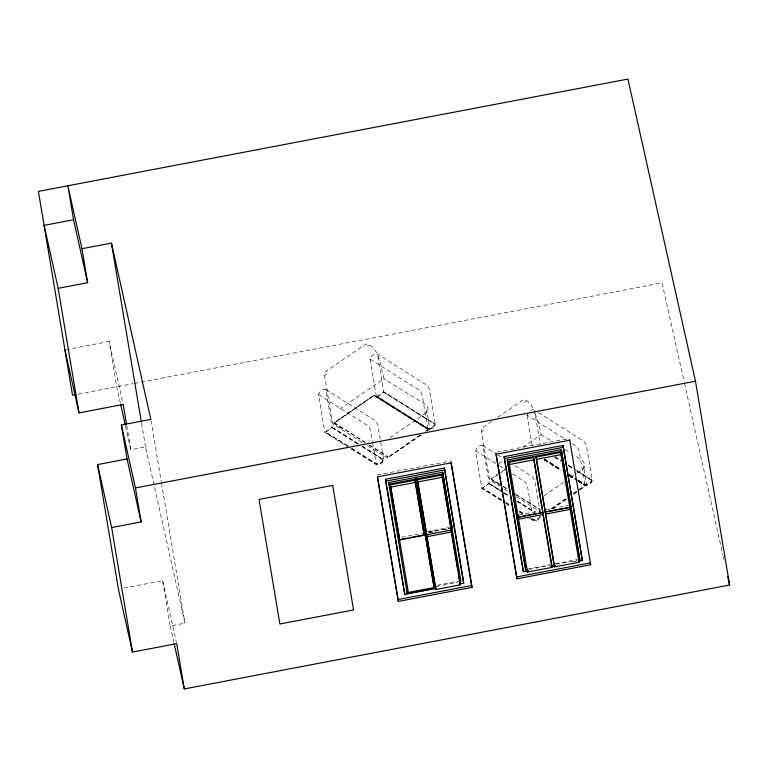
<?xml version="1.0" encoding="UTF-8"?>
<svg xmlns="http://www.w3.org/2000/svg" width="768" height="768" viewBox="0 0 768 768"><rect width="100%" height="100%" fill="white"/><g stroke="black" fill="none" stroke-linecap="round" stroke-linejoin="round"><path stroke-width="0.58" stroke-dasharray="3.84 2.88" d="M351.658 448.618L376.627 464.323L380.208 463.584L382.109 462.278L383.002 459.418L362.026 446.227M383.05 460.627L383.002 459.418M434.65 425.174L431.731 427.661L428.15 428.4L377.213 396.355L428.227 428.87C430.982 428.928 435.082 427.315 434.592 423.965L383.664 391.93M578.227 480.509L585.226 484.906L589.853 483.581L591.638 481.21L591.59 480L576.614 470.582M591.638 481.21L591.59 480M426.144 409.757L426.912 411.379L426.24 412.733M583.142 465.792L583.91 467.414L583.229 468.768M351.581 448.147L376.55 463.853L381.178 462.518L382.973 460.157M539.962 516.192L539.107 518.314L536.006 520.051L533.626 520.358L530.63 518.477M539.712 517.507L540.048 516.662M578.15 480.038L585.139 484.435L589.776 483.11L591.562 480.739M427.133 431.059L429.082 429.725L429.706 428.035L426.912 411.379M580.243 489.763L586.579 485.088L583.91 467.414M531.542 518.63L533.539 519.888L539.107 518.314M325.008 375.475L326.659 374.016M367.267 346.099L369.235 345.091M339.619 409.152L383.981 378.672C380.87 368.006 379.632 346.378 365.981 343.968L325.162 372.019L324.259 373.632L332.602 423.85L363.379 443.213M365.261 442.742L334.176 422.774L374.15 395.309L428.16 429.283L426.288 431.088M334.253 423.245L374.15 395.309M324.816 432.336L332.189 427.277L325.872 389.53A6.25 3.878 -57.8 0 0 318.499 394.598L324.816 432.336L349.056 447.59M376.416 396.883L383.789 391.824L435.302 424.224A6.25 4.032 -9.5 0 1 427.93 429.293L376.416 396.883L370.099 359.146A6.25 3.878 -57.8 0 1 377.472 354.077L426.326 384.883A4.992 2.237 55.5 0 1 429.418 389.482L435.302 424.224M347.664 446.102L325.69 432.278L332.064 427.382L358.032 443.712M377.29 396.835L383.741 392.4L377.472 354.077M390.019 437.635L426.96 412.262C429.178 409.795 427.546 405.677 424.963 404.093L383.846 378.768M420.442 435.11L388.262 457.219L420.355 434.64M425.232 431.29L428.16 429.283M421.306 435.062L387.456 457.997L367.392 445.738M491.875 421.373L482.16 428.054L481.248 430.003L489.6 479.885L499.286 485.981M497.712 417.37L522.979 400.003C528.451 399.283 532.166 406.186 533.818 410.525M481.997 431.51L483.648 430.051M524.266 402.134L526.224 401.126M498.845 463.651L503.491 460.464M522.931 447.11L541.248 434.525L538.397 422.765L534.653 412.512M504.989 469.296L490.406 479.309L500.582 485.712M499.248 484.31L491.251 479.28L498.077 474.586M499.046 473.923L504.902 469.901M481.814 488.371L489.178 483.312L482.87 445.565A6.25 3.878 -57.8 0 0 475.498 450.634L481.814 488.371L502.013 501.082M501.667 500.256L482.688 488.314L489.053 483.418L503.04 492.211M544.099 495.677L563.789 482.131M570.346 477.648L576.432 473.443M577.152 472.973L583.949 468.298L584.976 464.909L582.989 460.934L574.022 455.136M551.03 508.762L566.63 498.048M573.456 493.354L577.354 490.675M578.333 490.003L585.158 485.318L578.15 480.912M552.086 508.56L566.707 498.518M573.533 493.824L585.158 485.318M552.058 509.136L566.63 499.114M573.437 494.438L579.274 490.435M540.845 434.803L552.173 441.389M66.096 349.69L109.142 341.491L122.957 403.277M78.326 394.099L133.21 383.635M134.39 383.414L662.035 282.874L684.211 382.032M125.587 426.413L130.8 449.731L145.536 446.928L184.944 623.184L170.208 625.997L162.624 580.704L124.234 588.019M377.098 475.018L450.787 460.973M496.906 452.179L569.434 438.365M427.123 531.677L449.443 527.424M401.53 537.274L422.582 533.261M428.554 532.128L449.606 528.115M519.005 514.886L540.058 510.883M546.019 509.741L568.243 505.507M428.506 532.387L449.558 528.374M429.84 532.858L434.544 531.955M445.114 529.949L447.466 529.498M437.347 585.226L459.571 580.992M436.282 586.397L457.536 582.365M527.626 569.011L550.224 564.691M555.37 563.731L577.334 559.546M529.334 569.395L550.387 565.382M556.349 564.25L577.402 560.237M572.909 562.061L576.442 561.398M538.474 412.637L583.315 440.918A4.992 2.237 55.5 0 1 586.416 445.517L592.301 480.269A6.25 4.032 -9.5 0 1 584.928 485.328L577.853 480.883M527.693 413.885A6.25 3.878 -57.8 0 0 527.098 415.181L566.179 439.766M572.198 443.549L575.942 445.978A4.992 2.237 55.5 0 1 579.043 450.576L584.928 485.328M565.085 449.51L570.048 452.63M554.918 456.749L560.986 460.57M568.051 465.014L573.101 468.192M577.142 470.736L592.301 480.269M554.64 456.758L560.63 460.531M568.618 465.552L575.616 469.949M554.717 457.229L560.707 461.002M568.704 466.022L572.698 468.538M576.691 471.053L591.667 480.48M544.195 458.678L561.168 469.354M569.165 474.384L574.157 477.523M544.272 459.149L561.254 469.834M569.242 474.854L577.229 479.885M544.454 459.571L561.715 470.429M568.819 474.902L576.941 480.01M577.958 480.653L586.07 485.76M544.147 459.523L561.149 470.218M569.155 475.248L577.152 480.278M544.522 459.907L561.696 470.717M569.77 475.795L576.845 480.25M544.224 459.994L561.226 470.688M569.232 475.718L577.229 480.758M578.237 481.382L585.235 485.789M370.099 359.146L418.954 389.942A4.992 2.237 55.5 0 1 422.054 394.541L427.93 429.293M482.87 445.565L496.896 454.387M497.904 455.021L502.915 458.179M514.944 465.744L531.715 476.371A4.992 2.237 55.5 0 1 534.816 480.97L540.115 512.208M383.741 392.4L434.592 423.965M475.498 450.634L498.547 465.13M499.546 465.763L504.566 468.912M512.582 473.962L524.352 481.43A4.992 2.237 55.5 0 1 527.443 486.029L531.955 512.602M429.082 429.725L374.237 395.222L333.418 423.274L343.584 429.677M374.227 395.779L428.237 429.754M499.171 483.84L491.251 479.28M503.174 486.355L508.176 489.504M515.174 493.91L540.182 509.635M503.251 486.826L508.253 489.974M516.25 495.005L540.259 510.106M504.307 489.139L508.32 491.664M516.355 496.723L540.451 511.882M489.178 483.312L503.328 492.202M504.336 492.845L508.378 495.379M517.469 501.101L534.634 511.901M504.038 492.835L509.03 495.984M517.018 501.005L534.998 512.314M489.139 483.888L503.117 492.682M504.115 493.306L509.107 496.454M517.104 501.475L535.075 512.784M501.581 499.786L482.688 488.314M505.574 502.301L510.576 505.44M519.562 511.094L525.552 514.858M325.872 389.53L374.726 420.336A4.992 2.237 55.5 0 1 377.827 424.934L383.702 459.677A6.25 4.032 -9.5 0 1 376.33 464.746L350.064 448.224M505.661 502.771L510.653 505.91M519.638 511.565L524.63 514.704M506.054 503.626L511.104 506.803M519.187 511.882L523.229 514.426M529.286 518.237L533.328 520.781A6.25 4.032 -9.5 0 0 540.662 516.662M318.499 394.598L367.354 425.395A4.992 2.237 55.5 0 1 370.454 429.994L372.422 441.379M334.176 422.774L365.184 442.272M369.178 444.787L388.186 456.749M369.264 445.267L388.262 457.219M332.189 427.277L358.445 443.798M362.486 446.333L383.702 459.677M332.141 427.853L358.109 444.182M362.102 446.698L383.078 459.888M347.587 445.632L325.69 432.278M684.47 383.203L722.822 554.698M723.082 555.869L723.859 559.373M162.624 580.704L176.438 642.49M120.374 403.104L116.726 386.784L109.142 341.491M170.208 625.997L173.856 642.317M534.461 410.112L540.192 444.317M527.098 415.181L532.224 445.843M532.934 518.448L533.328 520.781M372.614 442.55L376.33 464.746M151.037 420.547L161.29 481.814M161.482 482.986L184.944 623.184M141.59 423.36L145.536 446.928M126.72 425.347L130.8 449.731M530.467 410.755A6.25 3.878 -57.8 0 1 533.597 409.824"/><path stroke-width="1.15" d="M58.157 288.307L87.638 282.691L73.565 219.744L44.083 225.36L58.157 288.307L78.998 412.867L123.216 404.438L126.518 424.186M73.565 219.744L67.872 185.77L81.955 248.726L111.427 243.11L150.835 419.376L121.363 424.992L127.046 458.957L141.12 521.914L111.648 527.53L97.574 464.573L127.046 458.957M75.994 394.541L72.509 395.203L38.4 191.386L627.936 79.056L695.491 381.216L729.6 585.034L184.282 688.944L174.115 643.478M121.363 424.992L135.437 487.939L695.491 381.216M569.846 440.218L496.147 454.253L516.998 578.813L590.688 564.768L569.626 439.536M435.984 588.403L404.774 594.355L385.411 479.27L444.365 468.038L463.728 583.123L459.101 583.997M528.038 570.864L523.421 571.747L522.998 569.894L504.058 456.662L563.011 445.43L582.374 560.515L578.899 561.168M385.411 479.27L385.824 481.123L444.778 469.891M504.058 456.662L504.47 458.515L563.424 447.283M415.622 477.389L434.304 588.48L407.28 593.626L388.598 482.544L442.637 472.243L452.16 528.605L451.795 526.973M528.269 570.576L525.926 571.018L525.562 569.386L507.245 459.936L561.283 449.635L579.965 560.726L561.283 449.635M443.002 473.875L388.963 484.166L388.598 482.544M507.245 459.936L507.6 461.558L561.648 451.267M390.346 484.877L414.912 480.202L415.411 482.419L424.253 535.258L399.686 539.933L390.346 484.877L399.686 539.933M417.37 479.731L441.936 475.046L442.426 477.264L451.267 530.112L426.71 534.787L417.37 479.731L426.71 534.787M552.048 567.379L542.717 512.323L552.048 567.379L527.491 572.054L508.992 462.269L533.558 457.594L542.89 512.65L518.333 517.325M536.006 457.123L560.573 452.438L561.072 454.656L536.506 459.341L536.006 457.123L554.506 566.909L579.072 562.224L560.573 452.438M390.845 487.094L415.411 482.419M417.869 481.949L442.426 477.264M534.048 459.811L509.482 464.486L508.992 462.269M401.856 539.165L407.712 538.042M410.054 537.6L425.299 534.691M518.15 516.998L520.493 516.557M522.826 516.106L536.861 513.437M539.203 512.986L541.546 512.544M546.336 511.632L556.867 509.626M559.21 509.174L569.731 507.168M569.914 507.504L545.347 512.179L536.506 459.341M426.374 533.789L427.027 536.678L451.584 531.994L460.426 584.832L435.869 589.517L426.163 532.829M543.206 514.541L518.64 519.216L517.834 515.117M545.664 514.07L570.23 509.386L569.414 505.286M436.282 586.397L433.939 586.848L425.136 534.24M434.141 587.539L408.346 592.454L399.504 539.606M550.589 566.323L555.293 565.421M552.317 566.237L554.63 565.795M397.939 599.568L471.629 585.523L472.042 587.376L398.352 601.421L377.491 477.36M495.936 453.581L516.586 576.96L590.275 562.915L590.688 564.768M97.574 464.573L118.416 589.133L132.49 652.08L176.707 643.651L184.282 688.944M727.776 576.874L729.6 585.034M582.374 560.515L563.011 445.43M578.573 560.016L579.072 562.224M542.89 512.65L533.558 457.594M554.506 566.909L545.165 511.853M526.992 569.846L527.491 572.054M516.586 576.96L516.998 578.813M463.728 583.123L444.365 468.038M451.267 530.112L441.936 475.046M450.941 529.114L451.584 531.994M459.571 580.992L460.426 584.832M424.253 535.258L414.912 480.202M433.776 585.907L434.304 588.48M406.915 591.994L407.28 593.626M120.634 404.266L125.328 425.251M64.925 349.91L78.998 412.867M507.6 461.558L525.926 571.018M504.47 458.515L523.421 571.747M472.042 587.376L451.2 462.826L377.51 476.861L398.352 601.421M450.979 462.144L471.629 585.523M442.637 472.243L460.954 581.702M450.922 529.325L457.805 570.422M458.198 572.774L459.37 579.821M427.027 536.678L435.869 589.517M385.824 481.123L404.774 594.355M111.427 243.11L141.398 422.179M135.437 487.939L141.12 521.914M81.955 248.726L87.638 282.691M111.648 527.53L132.49 652.08M332.717 485.395L259.027 499.44L279.869 624L353.558 609.955L332.717 485.395"/></g></svg>
